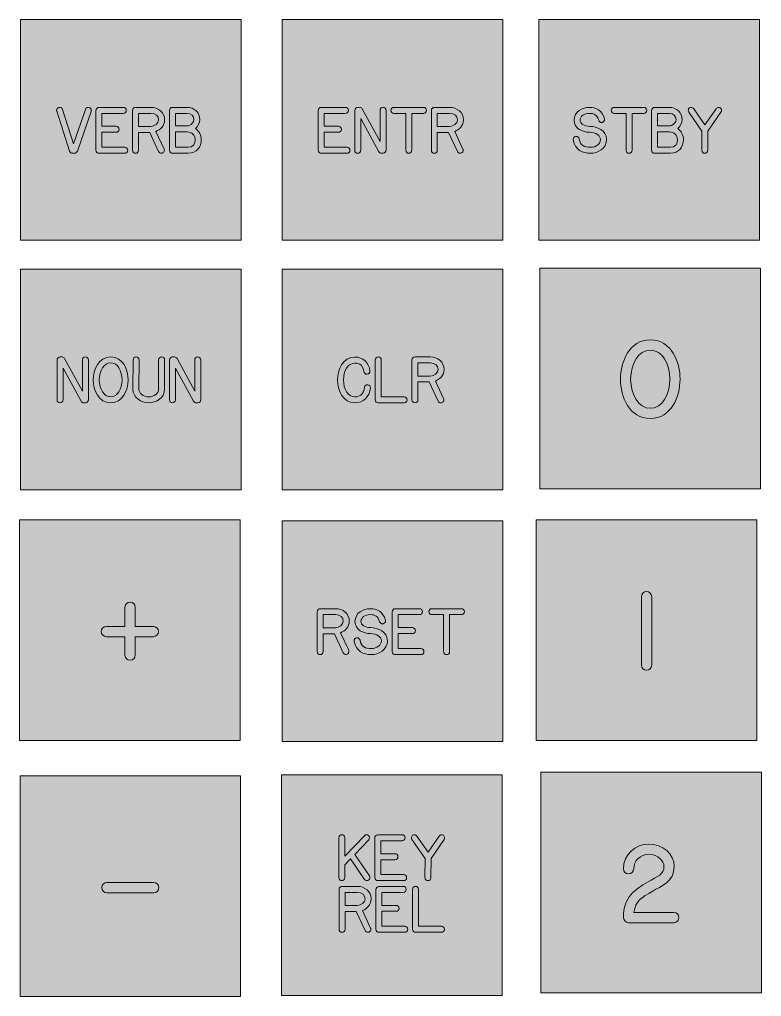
# Model space of a CAD drawing. Header units: inches. Extents: x 0.14 to 5.07, y -3.92 to -0.1.
# Drawn here: x 0.145 to 3.038, y -3.917 to -0.107 of the extents above; entities that cross this region are included whole.
import ezdxf

# ---------------------------------------------------------------- set-up
doc = ezdxf.new("R2010")
doc.units = ezdxf.units.IN
doc.header["$MEASUREMENT"] = 0
doc.layers.add('Layer 1', color=7, linetype='Continuous', lineweight=0)

# ---------------------------------------------------------------- blocks, each defined once
blk = doc.blocks.new('Block_1')
at = {"layer": 'Layer 1'}
for points, knots in [([(0.3011, -0.4499), (0.3061, -0.4499), (0.3108, -0.4531), (0.3123, -0.458), (0.3123, -0.458), (0.3556, -0.5925), (0.3556, -0.5925), (0.3556, -0.5925), (0.4016, -0.4578), (0.4016, -0.4578), (0.4032, -0.453), (0.4078, -0.4499), (0.4127, -0.4499), (0.4139, -0.4499), (0.4152, -0.4501), (0.4164, -0.4505), (0.4212, -0.4522), (0.4243, -0.4568), (0.4243, -0.4617), (0.4243, -0.4629), (0.4241, -0.4641), (0.4237, -0.4654), (0.4237, -0.4654), (0.3706, -0.621), (0.3706, -0.621), (0.3692, -0.6251), (0.3647, -0.6289), (0.3595, -0.6289), (0.3595, -0.6289), (0.3554, -0.6289), (0.3554, -0.6289), (0.3554, -0.6289), (0.3513, -0.6289), (0.3513, -0.6289), (0.3468, -0.6289), (0.3418, -0.6257), (0.3402, -0.6208), (0.3402, -0.6208), (0.2901, -0.4652), (0.2901, -0.4652), (0.2898, -0.464), (0.2896, -0.4628), (0.2896, -0.4617), (0.2896, -0.4567), (0.2928, -0.4521), (0.2977, -0.4505), (0.2988, -0.4501), (0.3, -0.4499), (0.3011, -0.4499)], [0, 0, 0, 0, 1, 1, 1, 2, 2, 2, 3, 3, 3, 4, 4, 4, 5, 5, 5, 6, 6, 6, 7, 7, 7, 8, 8, 8, 9, 9, 9, 10, 10, 10, 11, 11, 11, 12, 12, 12, 13, 13, 13, 14, 14, 14, 15, 15, 15, 16, 16, 16, 16]), ([(0.5495, -0.4733), (0.5495, -0.4733), (0.4663, -0.4733), (0.4663, -0.4733), (0.4663, -0.4733), (0.4663, -0.5238), (0.4663, -0.5238), (0.4663, -0.5238), (0.5219, -0.5238), (0.5219, -0.5238), (0.5282, -0.5238), (0.5335, -0.5292), (0.5335, -0.5355), (0.5335, -0.5419), (0.5282, -0.5472), (0.5219, -0.5472), (0.5219, -0.5472), (0.4663, -0.5472), (0.4663, -0.5472), (0.4663, -0.5472), (0.4663, -0.6056), (0.4663, -0.6056), (0.4663, -0.6056), (0.5553, -0.6056), (0.5553, -0.6056), (0.5617, -0.6056), (0.567, -0.6109), (0.567, -0.6172), (0.567, -0.6236), (0.5617, -0.6289), (0.5553, -0.6289), (0.5553, -0.6289), (0.4547, -0.6289), (0.4547, -0.6289), (0.4496, -0.6289), (0.443, -0.6243), (0.443, -0.6172), (0.443, -0.6172), (0.443, -0.4616), (0.443, -0.4616), (0.443, -0.4566), (0.4476, -0.4499), (0.4547, -0.4499), (0.4547, -0.4499), (0.5495, -0.4499), (0.5495, -0.4499), (0.5559, -0.4499), (0.5612, -0.4552), (0.5612, -0.4616), (0.5612, -0.4679), (0.5559, -0.4733), (0.5495, -0.4733)], [0, 0, 0, 0, 1, 1, 1, 2, 2, 2, 3, 3, 3, 4, 4, 4, 5, 5, 5, 6, 6, 6, 7, 7, 7, 8, 8, 8, 9, 9, 9, 10, 10, 10, 11, 11, 11, 12, 12, 12, 13, 13, 13, 14, 14, 14, 15, 15, 15, 16, 16, 16, 17, 17, 17, 17]), ([(0.609, -0.6172), (0.609, -0.6236), (0.6037, -0.6289), (0.5974, -0.6289), (0.591, -0.6289), (0.5857, -0.6236), (0.5857, -0.6172), (0.5857, -0.6172), (0.5857, -0.5359), (0.5857, -0.5359), (0.5857, -0.5359), (0.5857, -0.4616), (0.5857, -0.4616), (0.5857, -0.4545), (0.5924, -0.4499), (0.5974, -0.4499), (0.5974, -0.4499), (0.6568, -0.4499), (0.6568, -0.4499), (0.6866, -0.4499), (0.7109, -0.4696), (0.7109, -0.4989), (0.7109, -0.5214), (0.6947, -0.5369), (0.6769, -0.5437), (0.6769, -0.5437), (0.7086, -0.6123), (0.7086, -0.6123), (0.7094, -0.6139), (0.7097, -0.6155), (0.7097, -0.6171), (0.7097, -0.6216), (0.7072, -0.6259), (0.703, -0.6278), (0.7014, -0.6285), (0.6998, -0.6289), (0.6981, -0.6289), (0.6937, -0.6289), (0.6894, -0.6264), (0.6875, -0.6221), (0.6875, -0.6221), (0.6529, -0.5476), (0.6529, -0.5476), (0.6529, -0.5476), (0.609, -0.5476), (0.609, -0.5476), (0.609, -0.5476), (0.609, -0.6172), (0.609, -0.6172)], [0, 0, 0, 0, 1, 1, 1, 2, 2, 2, 3, 3, 3, 4, 4, 4, 5, 5, 5, 6, 6, 6, 7, 7, 7, 8, 8, 8, 9, 9, 9, 10, 10, 10, 11, 11, 11, 12, 12, 12, 13, 13, 13, 14, 14, 14, 15, 15, 15, 16, 16, 16, 16]), ([(0.8535, -0.576), (0.8535, -0.6028), (0.836, -0.6289), (0.8029, -0.6289), (0.8029, -0.6289), (0.7413, -0.6289), (0.7413, -0.6289), (0.7362, -0.6289), (0.7296, -0.6243), (0.7296, -0.6172), (0.7296, -0.6172), (0.7296, -0.534), (0.7296, -0.534), (0.7296, -0.534), (0.7296, -0.4616), (0.7296, -0.4616), (0.7296, -0.4566), (0.7342, -0.4499), (0.7413, -0.4499), (0.7413, -0.4499), (0.7977, -0.4499), (0.7977, -0.4499), (0.8268, -0.4499), (0.8481, -0.4701), (0.8481, -0.4974), (0.8481, -0.5119), (0.8408, -0.5242), (0.8312, -0.5325), (0.8449, -0.5423), (0.8535, -0.5582), (0.8535, -0.576)], [0, 0, 0, 0, 1, 1, 1, 2, 2, 2, 3, 3, 3, 4, 4, 4, 5, 5, 5, 6, 6, 6, 7, 7, 7, 8, 8, 8, 9, 9, 9, 10, 10, 10, 10]), ([(0.6568, -0.5242), (0.6715, -0.5242), (0.6875, -0.512), (0.6875, -0.4989), (0.6875, -0.4843), (0.6768, -0.4733), (0.6568, -0.4733), (0.6568, -0.4733), (0.609, -0.4733), (0.609, -0.4733), (0.609, -0.4733), (0.609, -0.5242), (0.609, -0.5242), (0.609, -0.5242), (0.6568, -0.5242), (0.6568, -0.5242)], [0, 0, 0, 0, 1, 1, 1, 2, 2, 2, 3, 3, 3, 4, 4, 4, 5, 5, 5, 5]), ([(0.7975, -0.5223), (0.8005, -0.5222), (0.8038, -0.5215), (0.807, -0.5203), (0.8173, -0.5161), (0.8247, -0.507), (0.8247, -0.4974), (0.8247, -0.4834), (0.8157, -0.4733), (0.7977, -0.4733), (0.7977, -0.4733), (0.7529, -0.4733), (0.7529, -0.4733), (0.7529, -0.4733), (0.7529, -0.5223), (0.7529, -0.5223), (0.7529, -0.5223), (0.7975, -0.5223), (0.7975, -0.5223)], [0, 0, 0, 0, 1, 1, 1, 2, 2, 2, 3, 3, 3, 4, 4, 4, 5, 5, 5, 6, 6, 6, 6]), ([(0.7529, -0.6056), (0.7529, -0.6056), (0.8029, -0.6056), (0.8029, -0.6056), (0.8212, -0.6056), (0.8302, -0.5935), (0.8302, -0.576), (0.8302, -0.5591), (0.817, -0.5456), (0.7984, -0.5456), (0.7982, -0.5456), (0.798, -0.5456), (0.7978, -0.5456), (0.7978, -0.5456), (0.7529, -0.5456), (0.7529, -0.5456), (0.7529, -0.5456), (0.7529, -0.6056), (0.7529, -0.6056)], [0, 0, 0, 0, 1, 1, 1, 2, 2, 2, 3, 3, 3, 4, 4, 4, 5, 5, 5, 6, 6, 6, 6])]:
    blk.add_open_spline(points, degree=3, knots=knots, dxfattribs=at)
blk = doc.blocks.new('Block_0')
at = {"layer": 'Layer 1'}
blk.add_blockref('Block_1', (0, 0), dxfattribs=at)
blk = doc.blocks.new('Block_3')
at = {"layer": 'Layer 1'}
for points, knots in [([(0.2912, -1.5905), (0.2912, -1.5905), (0.2912, -1.4348), (0.2912, -1.4348), (0.2912, -1.4278), (0.2979, -1.4232), (0.3029, -1.4232), (0.3029, -1.4232), (0.306, -1.4232), (0.306, -1.4232), (0.306, -1.4232), (0.3106, -1.4232), (0.3106, -1.4232), (0.3149, -1.4232), (0.319, -1.4259), (0.3208, -1.4293), (0.3208, -1.4293), (0.3903, -1.5567), (0.3903, -1.5567), (0.3903, -1.5567), (0.3899, -1.4345), (0.3899, -1.4345), (0.3899, -1.4281), (0.3952, -1.4228), (0.4016, -1.4228), (0.408, -1.4228), (0.4133, -1.4281), (0.4133, -1.4344), (0.4133, -1.4344), (0.4137, -1.5905), (0.4137, -1.5905), (0.4137, -1.5955), (0.4091, -1.6022), (0.402, -1.6022), (0.402, -1.6022), (0.3991, -1.6022), (0.3991, -1.6022), (0.3991, -1.6022), (0.3954, -1.6022), (0.3954, -1.6022), (0.3916, -1.6022), (0.3872, -1.5999), (0.3851, -1.5961), (0.3851, -1.5961), (0.3146, -1.4665), (0.3146, -1.4665), (0.3146, -1.4665), (0.3146, -1.5905), (0.3146, -1.5905), (0.3146, -1.5969), (0.3092, -1.6022), (0.3029, -1.6022), (0.2965, -1.6022), (0.2912, -1.5969), (0.2912, -1.5905)], [0, 0, 0, 0, 1, 1, 1, 2, 2, 2, 3, 3, 3, 4, 4, 4, 5, 5, 5, 6, 6, 6, 7, 7, 7, 8, 8, 8, 9, 9, 9, 10, 10, 10, 11, 11, 11, 12, 12, 12, 13, 13, 13, 14, 14, 14, 15, 15, 15, 16, 16, 16, 17, 17, 17, 18, 18, 18, 18]), ([(0.5682, -1.5127), (0.5682, -1.5519), (0.5483, -1.6022), (0.5005, -1.6022), (0.4525, -1.6022), (0.4324, -1.5522), (0.4324, -1.5127), (0.4324, -1.4731), (0.4527, -1.423), (0.5007, -1.423), (0.5485, -1.423), (0.5682, -1.4735), (0.5682, -1.5127)], [0, 0, 0, 0, 1, 1, 1, 2, 2, 2, 3, 3, 3, 4, 4, 4, 4]), ([(0.4557, -1.5127), (0.4557, -1.5483), (0.4733, -1.5788), (0.5005, -1.5788), (0.5274, -1.5788), (0.5448, -1.5482), (0.5448, -1.5127), (0.5448, -1.4771), (0.5275, -1.4463), (0.5007, -1.4463), (0.4735, -1.4463), (0.4557, -1.4771), (0.4557, -1.5127)], [0, 0, 0, 0, 1, 1, 1, 2, 2, 2, 3, 3, 3, 4, 4, 4, 4]), ([(0.6103, -1.5491), (0.611, -1.5649), (0.6277, -1.5788), (0.6484, -1.5788), (0.6702, -1.5788), (0.6876, -1.5647), (0.6873, -1.5493), (0.6873, -1.5493), (0.6873, -1.4348), (0.6873, -1.4348), (0.6873, -1.4285), (0.6926, -1.4232), (0.699, -1.4232), (0.7054, -1.4232), (0.7107, -1.4285), (0.7107, -1.4348), (0.7107, -1.4348), (0.7107, -1.5491), (0.7107, -1.5491), (0.7111, -1.5828), (0.6777, -1.6022), (0.6484, -1.6022), (0.6187, -1.6022), (0.5881, -1.5822), (0.5869, -1.5494), (0.5869, -1.5494), (0.5878, -1.4348), (0.5878, -1.4348), (0.5879, -1.4284), (0.5932, -1.4232), (0.5995, -1.4232), (0.6059, -1.4232), (0.6112, -1.4286), (0.6112, -1.4349), (0.6112, -1.4349), (0.6103, -1.5491), (0.6103, -1.5491)], [0, 0, 0, 0, 1, 1, 1, 2, 2, 2, 3, 3, 3, 4, 4, 4, 5, 5, 5, 6, 6, 6, 7, 7, 7, 8, 8, 8, 9, 9, 9, 10, 10, 10, 11, 11, 11, 12, 12, 12, 12]), ([(0.7295, -1.5905), (0.7295, -1.5905), (0.7295, -1.4348), (0.7295, -1.4348), (0.7295, -1.4278), (0.7361, -1.4232), (0.7412, -1.4232), (0.7412, -1.4232), (0.7443, -1.4232), (0.7443, -1.4232), (0.7443, -1.4232), (0.7488, -1.4232), (0.7488, -1.4232), (0.7532, -1.4232), (0.7573, -1.4259), (0.7591, -1.4293), (0.7591, -1.4293), (0.8285, -1.5567), (0.8285, -1.5567), (0.8285, -1.5567), (0.8282, -1.4345), (0.8282, -1.4345), (0.8282, -1.4281), (0.8335, -1.4228), (0.8399, -1.4228), (0.8462, -1.4228), (0.8516, -1.4281), (0.8516, -1.4344), (0.8516, -1.4344), (0.852, -1.5905), (0.852, -1.5905), (0.852, -1.5955), (0.8473, -1.6022), (0.8403, -1.6022), (0.8403, -1.6022), (0.8374, -1.6022), (0.8374, -1.6022), (0.8374, -1.6022), (0.8337, -1.6022), (0.8337, -1.6022), (0.8299, -1.6022), (0.8255, -1.5999), (0.8234, -1.5961), (0.8234, -1.5961), (0.7528, -1.4665), (0.7528, -1.4665), (0.7528, -1.4665), (0.7528, -1.5905), (0.7528, -1.5905), (0.7528, -1.5969), (0.7475, -1.6022), (0.7412, -1.6022), (0.7348, -1.6022), (0.7295, -1.5969), (0.7295, -1.5905)], [0, 0, 0, 0, 1, 1, 1, 2, 2, 2, 3, 3, 3, 4, 4, 4, 5, 5, 5, 6, 6, 6, 7, 7, 7, 8, 8, 8, 9, 9, 9, 10, 10, 10, 11, 11, 11, 12, 12, 12, 13, 13, 13, 14, 14, 14, 15, 15, 15, 16, 16, 16, 17, 17, 17, 18, 18, 18, 18])]:
    blk.add_open_spline(points, degree=3, knots=knots, dxfattribs=at)
blk = doc.blocks.new('Block_2')
at = {"layer": 'Layer 1'}
blk.add_blockref('Block_3', (0, 0), dxfattribs=at)
blk = doc.blocks.new('Block_4')
at = {"layer": 'Layer 1'}
blk.add_open_spline([(0.5962, -2.3988), (0.5962, -2.3988), (0.5962, -2.4741), (0.5962, -2.4741), (0.5962, -2.4741), (0.6668, -2.4741), (0.6668, -2.4741), (0.6777, -2.4741), (0.6868, -2.4832), (0.6868, -2.4941), (0.6868, -2.505), (0.6777, -2.5141), (0.6668, -2.5141), (0.6668, -2.5141), (0.5962, -2.5141), (0.5962, -2.5141), (0.5962, -2.5141), (0.5962, -2.5861), (0.5962, -2.5861), (0.5962, -2.597), (0.5871, -2.6061), (0.5762, -2.6061), (0.5652, -2.6061), (0.5562, -2.597), (0.5562, -2.5861), (0.5562, -2.5861), (0.5562, -2.5141), (0.5562, -2.5141), (0.5562, -2.5141), (0.4835, -2.5141), (0.4835, -2.5141), (0.4726, -2.5141), (0.4635, -2.505), (0.4635, -2.4941), (0.4635, -2.4832), (0.4726, -2.4741), (0.4835, -2.4741), (0.4835, -2.4741), (0.5562, -2.4741), (0.5562, -2.4741), (0.5562, -2.4741), (0.5562, -2.3988), (0.5562, -2.3988), (0.5562, -2.3879), (0.5653, -2.3788), (0.5762, -2.3788), (0.587, -2.3788), (0.5962, -2.3879), (0.5962, -2.3988)], degree=3, knots=[0, 0, 0, 0, 1, 1, 1, 2, 2, 2, 3, 3, 3, 4, 4, 4, 5, 5, 5, 6, 6, 6, 7, 7, 7, 8, 8, 8, 9, 9, 9, 10, 10, 10, 11, 11, 11, 12, 12, 12, 13, 13, 13, 14, 14, 14, 15, 15, 15, 16, 16, 16, 16], dxfattribs=at)
blk = doc.blocks.new('Block_5')
at = {"layer": 'Layer 1'}
blk.add_open_spline([(0.4853, -3.4725), (0.4853, -3.4725), (0.6687, -3.4725), (0.6687, -3.4725), (0.6796, -3.4725), (0.6887, -3.4816), (0.6887, -3.4925), (0.6887, -3.5034), (0.6796, -3.5125), (0.6687, -3.5125), (0.6687, -3.5125), (0.4853, -3.5125), (0.4853, -3.5125), (0.4744, -3.5125), (0.4653, -3.5034), (0.4653, -3.4925), (0.4653, -3.4816), (0.4744, -3.4725), (0.4853, -3.4725)], degree=3, knots=[0, 0, 0, 0, 1, 1, 1, 2, 2, 2, 3, 3, 3, 4, 4, 4, 5, 5, 5, 6, 6, 6, 6], dxfattribs=at)
blk = doc.blocks.new('Block_7')
at = {"layer": 'Layer 1'}
for points, knots in [([(1.4159, -0.4733), (1.4159, -0.4733), (1.3328, -0.4733), (1.3328, -0.4733), (1.3328, -0.4733), (1.3328, -0.5238), (1.3328, -0.5238), (1.3328, -0.5238), (1.3883, -0.5238), (1.3883, -0.5238), (1.3947, -0.5238), (1.4, -0.5292), (1.4, -0.5355), (1.4, -0.5419), (1.3947, -0.5472), (1.3883, -0.5472), (1.3883, -0.5472), (1.3328, -0.5472), (1.3328, -0.5472), (1.3328, -0.5472), (1.3328, -0.6056), (1.3328, -0.6056), (1.3328, -0.6056), (1.4218, -0.6056), (1.4218, -0.6056), (1.4281, -0.6056), (1.4334, -0.6109), (1.4334, -0.6172), (1.4334, -0.6236), (1.4281, -0.6289), (1.4218, -0.6289), (1.4218, -0.6289), (1.3211, -0.6289), (1.3211, -0.6289), (1.3161, -0.6289), (1.3094, -0.6243), (1.3094, -0.6172), (1.3094, -0.6172), (1.3094, -0.4616), (1.3094, -0.4616), (1.3094, -0.4566), (1.314, -0.4499), (1.3211, -0.4499), (1.3211, -0.4499), (1.4159, -0.4499), (1.4159, -0.4499), (1.4223, -0.4499), (1.4276, -0.4552), (1.4276, -0.4616), (1.4276, -0.4679), (1.4223, -0.4733), (1.4159, -0.4733)], [0, 0, 0, 0, 1, 1, 1, 2, 2, 2, 3, 3, 3, 4, 4, 4, 5, 5, 5, 6, 6, 6, 7, 7, 7, 8, 8, 8, 9, 9, 9, 10, 10, 10, 11, 11, 11, 12, 12, 12, 13, 13, 13, 14, 14, 14, 15, 15, 15, 16, 16, 16, 17, 17, 17, 17]), ([(1.4521, -0.6172), (1.4521, -0.6172), (1.4521, -0.4616), (1.4521, -0.4616), (1.4521, -0.4545), (1.4588, -0.4499), (1.4638, -0.4499), (1.4638, -0.4499), (1.467, -0.4499), (1.467, -0.4499), (1.467, -0.4499), (1.4715, -0.4499), (1.4715, -0.4499), (1.4759, -0.4499), (1.4799, -0.4527), (1.4817, -0.456), (1.4817, -0.456), (1.5512, -0.5834), (1.5512, -0.5834), (1.5512, -0.5834), (1.5509, -0.4612), (1.5509, -0.4612), (1.5508, -0.4549), (1.5562, -0.4495), (1.5625, -0.4495), (1.5689, -0.4495), (1.5742, -0.4548), (1.5742, -0.4612), (1.5742, -0.4612), (1.5746, -0.6172), (1.5746, -0.6172), (1.5746, -0.6223), (1.57, -0.6289), (1.5629, -0.6289), (1.5629, -0.6289), (1.56, -0.6289), (1.56, -0.6289), (1.56, -0.6289), (1.5563, -0.6289), (1.5563, -0.6289), (1.5525, -0.6289), (1.5482, -0.6267), (1.5461, -0.6228), (1.5461, -0.6228), (1.4755, -0.4933), (1.4755, -0.4933), (1.4755, -0.4933), (1.4755, -0.6172), (1.4755, -0.6172), (1.4755, -0.6236), (1.4702, -0.6289), (1.4638, -0.6289), (1.4574, -0.6289), (1.4521, -0.6236), (1.4521, -0.6172)], [0, 0, 0, 0, 1, 1, 1, 2, 2, 2, 3, 3, 3, 4, 4, 4, 5, 5, 5, 6, 6, 6, 7, 7, 7, 8, 8, 8, 9, 9, 9, 10, 10, 10, 11, 11, 11, 12, 12, 12, 13, 13, 13, 14, 14, 14, 15, 15, 15, 16, 16, 16, 17, 17, 17, 18, 18, 18, 18]), ([(1.605, -0.4499), (1.605, -0.4499), (1.7204, -0.4499), (1.7204, -0.4499), (1.7268, -0.4499), (1.7321, -0.4552), (1.7321, -0.4616), (1.7321, -0.468), (1.7268, -0.4733), (1.7204, -0.4733), (1.7204, -0.4733), (1.6745, -0.4733), (1.6745, -0.4733), (1.6745, -0.4733), (1.6745, -0.6172), (1.6745, -0.6172), (1.6745, -0.6236), (1.6692, -0.6289), (1.6628, -0.6289), (1.6565, -0.6289), (1.6512, -0.6236), (1.6512, -0.6172), (1.6512, -0.6172), (1.6512, -0.4733), (1.6512, -0.4733), (1.6512, -0.4733), (1.605, -0.4733), (1.605, -0.4733), (1.5986, -0.4733), (1.5933, -0.4679), (1.5933, -0.4616), (1.5933, -0.4552), (1.5986, -0.4499), (1.605, -0.4499)], [0, 0, 0, 0, 1, 1, 1, 2, 2, 2, 3, 3, 3, 4, 4, 4, 5, 5, 5, 6, 6, 6, 7, 7, 7, 8, 8, 8, 9, 9, 9, 10, 10, 10, 11, 11, 11, 11]), ([(1.7741, -0.6172), (1.7741, -0.6236), (1.7688, -0.6289), (1.7625, -0.6289), (1.7561, -0.6289), (1.7508, -0.6236), (1.7508, -0.6172), (1.7508, -0.6172), (1.7508, -0.5359), (1.7508, -0.5359), (1.7508, -0.5359), (1.7508, -0.4616), (1.7508, -0.4616), (1.7508, -0.4545), (1.7575, -0.4499), (1.7625, -0.4499), (1.7625, -0.4499), (1.8219, -0.4499), (1.8219, -0.4499), (1.8517, -0.4499), (1.876, -0.4696), (1.876, -0.4989), (1.876, -0.5214), (1.8598, -0.5369), (1.8419, -0.5437), (1.8419, -0.5437), (1.8737, -0.6123), (1.8737, -0.6123), (1.8745, -0.6139), (1.8748, -0.6155), (1.8748, -0.6171), (1.8748, -0.6216), (1.8723, -0.6259), (1.8681, -0.6278), (1.8665, -0.6285), (1.8649, -0.6289), (1.8632, -0.6289), (1.8588, -0.6289), (1.8545, -0.6264), (1.8526, -0.6221), (1.8526, -0.6221), (1.818, -0.5476), (1.818, -0.5476), (1.818, -0.5476), (1.7741, -0.5476), (1.7741, -0.5476), (1.7741, -0.5476), (1.7741, -0.6172), (1.7741, -0.6172)], [0, 0, 0, 0, 1, 1, 1, 2, 2, 2, 3, 3, 3, 4, 4, 4, 5, 5, 5, 6, 6, 6, 7, 7, 7, 8, 8, 8, 9, 9, 9, 10, 10, 10, 11, 11, 11, 12, 12, 12, 13, 13, 13, 14, 14, 14, 15, 15, 15, 16, 16, 16, 16]), ([(1.8219, -0.5242), (1.8366, -0.5242), (1.8526, -0.512), (1.8526, -0.4989), (1.8526, -0.4843), (1.8419, -0.4733), (1.8219, -0.4733), (1.8219, -0.4733), (1.7741, -0.4733), (1.7741, -0.4733), (1.7741, -0.4733), (1.7741, -0.5242), (1.7741, -0.5242), (1.7741, -0.5242), (1.8219, -0.5242), (1.8219, -0.5242)], [0, 0, 0, 0, 1, 1, 1, 2, 2, 2, 3, 3, 3, 4, 4, 4, 5, 5, 5, 5])]:
    blk.add_open_spline(points, degree=3, knots=knots, dxfattribs=at)
blk = doc.blocks.new('Block_6')
at = {"layer": 'Layer 1'}
blk.add_blockref('Block_7', (0, 0), dxfattribs=at)
blk = doc.blocks.new('Block_9')
at = {"layer": 'Layer 1'}
for points, knots in [([(1.4999, -1.4905), (1.4941, -1.4905), (1.4889, -1.4861), (1.4882, -1.4802), (1.4857, -1.459), (1.4718, -1.4469), (1.4529, -1.4469), (1.4259, -1.4469), (1.4082, -1.4773), (1.4082, -1.5127), (1.4082, -1.5483), (1.4258, -1.5788), (1.4529, -1.5788), (1.4733, -1.5788), (1.4872, -1.5665), (1.4902, -1.5416), (1.4909, -1.5358), (1.496, -1.5313), (1.5018, -1.5313), (1.5023, -1.5313), (1.5027, -1.5314), (1.5032, -1.5314), (1.509, -1.5321), (1.5135, -1.5373), (1.5135, -1.5431), (1.5135, -1.5435), (1.5134, -1.5439), (1.5134, -1.5444), (1.5093, -1.5786), (1.4859, -1.6022), (1.4529, -1.6022), (1.405, -1.6022), (1.3848, -1.5522), (1.3848, -1.5127), (1.3848, -1.4733), (1.4053, -1.4236), (1.4529, -1.4236), (1.4839, -1.4236), (1.5077, -1.4457), (1.5114, -1.4775), (1.5115, -1.4779), (1.5115, -1.4783), (1.5115, -1.4788), (1.5115, -1.4846), (1.5071, -1.4897), (1.5012, -1.4904), (1.5007, -1.4905), (1.5003, -1.4905), (1.4999, -1.4905)], [0, 0, 0, 0, 1, 1, 1, 2, 2, 2, 3, 3, 3, 4, 4, 4, 5, 5, 5, 6, 6, 6, 7, 7, 7, 8, 8, 8, 9, 9, 9, 10, 10, 10, 11, 11, 11, 12, 12, 12, 13, 13, 13, 14, 14, 14, 15, 15, 15, 16, 16, 16, 16]), ([(1.5556, -1.4348), (1.5556, -1.4348), (1.5556, -1.5788), (1.5556, -1.5788), (1.5556, -1.5788), (1.645, -1.5788), (1.645, -1.5788), (1.6513, -1.5788), (1.6567, -1.5841), (1.6567, -1.5905), (1.6567, -1.5969), (1.6513, -1.6022), (1.645, -1.6022), (1.645, -1.6022), (1.5439, -1.6022), (1.5439, -1.6022), (1.5389, -1.6022), (1.5322, -1.5976), (1.5322, -1.5905), (1.5322, -1.5905), (1.5322, -1.4348), (1.5322, -1.4348), (1.5322, -1.4285), (1.5375, -1.4232), (1.5439, -1.4232), (1.5503, -1.4232), (1.5556, -1.4285), (1.5556, -1.4348)], [0, 0, 0, 0, 1, 1, 1, 2, 2, 2, 3, 3, 3, 4, 4, 4, 5, 5, 5, 6, 6, 6, 7, 7, 7, 8, 8, 8, 9, 9, 9, 9]), ([(1.6987, -1.5905), (1.6987, -1.5969), (1.6934, -1.6022), (1.687, -1.6022), (1.6807, -1.6022), (1.6753, -1.5969), (1.6753, -1.5905), (1.6753, -1.5905), (1.6753, -1.5092), (1.6753, -1.5092), (1.6753, -1.5092), (1.6753, -1.4348), (1.6753, -1.4348), (1.6753, -1.4278), (1.682, -1.4232), (1.687, -1.4232), (1.687, -1.4232), (1.7465, -1.4232), (1.7465, -1.4232), (1.7763, -1.4232), (1.8005, -1.4428), (1.8005, -1.4722), (1.8005, -1.4947), (1.7843, -1.5102), (1.7665, -1.517), (1.7665, -1.517), (1.7983, -1.5856), (1.7983, -1.5856), (1.799, -1.5871), (1.7994, -1.5888), (1.7994, -1.5904), (1.7994, -1.5948), (1.7968, -1.5991), (1.7926, -1.6011), (1.7911, -1.6018), (1.7894, -1.6021), (1.7878, -1.6021), (1.7834, -1.6021), (1.7791, -1.5996), (1.7771, -1.5954), (1.7771, -1.5954), (1.7426, -1.5208), (1.7426, -1.5208), (1.7426, -1.5208), (1.6987, -1.5208), (1.6987, -1.5208), (1.6987, -1.5208), (1.6987, -1.5905), (1.6987, -1.5905)], [0, 0, 0, 0, 1, 1, 1, 2, 2, 2, 3, 3, 3, 4, 4, 4, 5, 5, 5, 6, 6, 6, 7, 7, 7, 8, 8, 8, 9, 9, 9, 10, 10, 10, 11, 11, 11, 12, 12, 12, 13, 13, 13, 14, 14, 14, 15, 15, 15, 16, 16, 16, 16]), ([(1.7465, -1.4975), (1.7611, -1.4975), (1.7772, -1.4853), (1.7772, -1.4722), (1.7772, -1.4576), (1.7665, -1.4465), (1.7465, -1.4465), (1.7465, -1.4465), (1.6987, -1.4465), (1.6987, -1.4465), (1.6987, -1.4465), (1.6987, -1.4975), (1.6987, -1.4975), (1.6987, -1.4975), (1.7465, -1.4975), (1.7465, -1.4975)], [0, 0, 0, 0, 1, 1, 1, 2, 2, 2, 3, 3, 3, 4, 4, 4, 5, 5, 5, 5])]:
    blk.add_open_spline(points, degree=3, knots=knots, dxfattribs=at)
blk = doc.blocks.new('Block_8')
at = {"layer": 'Layer 1'}
blk.add_blockref('Block_9', (0, 0), dxfattribs=at)
blk = doc.blocks.new('Block_11')
at = {"layer": 'Layer 1'}
for points, knots in [([(1.3291, -2.572), (1.3291, -2.5784), (1.3237, -2.5837), (1.3174, -2.5837), (1.311, -2.5837), (1.3057, -2.5784), (1.3057, -2.572), (1.3057, -2.572), (1.3057, -2.4907), (1.3057, -2.4907), (1.3057, -2.4907), (1.3057, -2.4164), (1.3057, -2.4164), (1.3057, -2.4093), (1.3124, -2.4047), (1.3174, -2.4047), (1.3174, -2.4047), (1.3768, -2.4047), (1.3768, -2.4047), (1.4066, -2.4047), (1.4309, -2.4243), (1.4309, -2.4537), (1.4309, -2.4762), (1.4147, -2.4917), (1.3969, -2.4985), (1.3969, -2.4985), (1.4287, -2.5671), (1.4287, -2.5671), (1.4294, -2.5686), (1.4297, -2.5703), (1.4297, -2.5719), (1.4297, -2.5763), (1.4272, -2.5806), (1.423, -2.5826), (1.4214, -2.5833), (1.4198, -2.5836), (1.4182, -2.5836), (1.4137, -2.5836), (1.4094, -2.5811), (1.4075, -2.5769), (1.4075, -2.5769), (1.3729, -2.5023), (1.3729, -2.5023), (1.3729, -2.5023), (1.3291, -2.5023), (1.3291, -2.5023), (1.3291, -2.5023), (1.3291, -2.572), (1.3291, -2.572)], [0, 0, 0, 0, 1, 1, 1, 2, 2, 2, 3, 3, 3, 4, 4, 4, 5, 5, 5, 6, 6, 6, 7, 7, 7, 8, 8, 8, 9, 9, 9, 10, 10, 10, 11, 11, 11, 12, 12, 12, 13, 13, 13, 14, 14, 14, 15, 15, 15, 16, 16, 16, 16]), ([(1.3768, -2.479), (1.3915, -2.479), (1.4076, -2.4668), (1.4076, -2.4537), (1.4076, -2.4391), (1.3968, -2.428), (1.3768, -2.428), (1.3768, -2.428), (1.3291, -2.428), (1.3291, -2.428), (1.3291, -2.428), (1.3291, -2.479), (1.3291, -2.479), (1.3291, -2.479), (1.3768, -2.479), (1.3768, -2.479)], [0, 0, 0, 0, 1, 1, 1, 2, 2, 2, 3, 3, 3, 4, 4, 4, 5, 5, 5, 5]), ([(1.5605, -2.4638), (1.5554, -2.4638), (1.5507, -2.4605), (1.5492, -2.4554), (1.5428, -2.4334), (1.5321, -2.428), (1.5125, -2.428), (1.492, -2.428), (1.4764, -2.4398), (1.4764, -2.4541), (1.4764, -2.4678), (1.4911, -2.4779), (1.5145, -2.4786), (1.5421, -2.4795), (1.5795, -2.4936), (1.5795, -2.53), (1.5795, -2.5648), (1.5462, -2.5837), (1.5166, -2.5837), (1.4864, -2.5837), (1.4576, -2.5712), (1.4498, -2.5318), (1.4497, -2.5311), (1.4496, -2.5304), (1.4496, -2.5296), (1.4496, -2.5242), (1.4535, -2.5192), (1.459, -2.5181), (1.4598, -2.518), (1.4605, -2.5179), (1.4612, -2.5179), (1.4667, -2.5179), (1.4717, -2.5218), (1.4727, -2.5273), (1.478, -2.5541), (1.4924, -2.5603), (1.5166, -2.5603), (1.5388, -2.5603), (1.5561, -2.5469), (1.5561, -2.53), (1.5561, -2.5142), (1.5382, -2.5027), (1.5137, -2.502), (1.4873, -2.5011), (1.453, -2.4882), (1.453, -2.4541), (1.453, -2.4209), (1.4856, -2.4047), (1.5125, -2.4047), (1.5396, -2.4047), (1.5624, -2.4172), (1.5716, -2.4489), (1.5719, -2.45), (1.5721, -2.451), (1.5721, -2.4521), (1.5721, -2.4571), (1.5687, -2.4619), (1.5636, -2.4634), (1.5626, -2.4637), (1.5615, -2.4638), (1.5605, -2.4638)], [0, 0, 0, 0, 1, 1, 1, 2, 2, 2, 3, 3, 3, 4, 4, 4, 5, 5, 5, 6, 6, 6, 7, 7, 7, 8, 8, 8, 9, 9, 9, 10, 10, 10, 11, 11, 11, 12, 12, 12, 13, 13, 13, 14, 14, 14, 15, 15, 15, 16, 16, 16, 17, 17, 17, 18, 18, 18, 19, 19, 19, 20, 20, 20, 20]), ([(1.7047, -2.428), (1.7047, -2.428), (1.6215, -2.428), (1.6215, -2.428), (1.6215, -2.428), (1.6215, -2.4786), (1.6215, -2.4786), (1.6215, -2.4786), (1.677, -2.4786), (1.677, -2.4786), (1.6834, -2.4786), (1.6887, -2.4839), (1.6887, -2.4903), (1.6887, -2.4966), (1.6834, -2.502), (1.677, -2.502), (1.677, -2.502), (1.6215, -2.502), (1.6215, -2.502), (1.6215, -2.502), (1.6215, -2.5603), (1.6215, -2.5603), (1.6215, -2.5603), (1.7105, -2.5603), (1.7105, -2.5603), (1.7169, -2.5603), (1.7222, -2.5656), (1.7222, -2.572), (1.7222, -2.5784), (1.7169, -2.5837), (1.7105, -2.5837), (1.7105, -2.5837), (1.6098, -2.5837), (1.6098, -2.5837), (1.6048, -2.5837), (1.5982, -2.5791), (1.5982, -2.572), (1.5982, -2.572), (1.5982, -2.4164), (1.5982, -2.4164), (1.5982, -2.4113), (1.6028, -2.4047), (1.6098, -2.4047), (1.6098, -2.4047), (1.7047, -2.4047), (1.7047, -2.4047), (1.711, -2.4047), (1.7163, -2.41), (1.7163, -2.4164), (1.7163, -2.4227), (1.711, -2.428), (1.7047, -2.428)], [0, 0, 0, 0, 1, 1, 1, 2, 2, 2, 3, 3, 3, 4, 4, 4, 5, 5, 5, 6, 6, 6, 7, 7, 7, 8, 8, 8, 9, 9, 9, 10, 10, 10, 11, 11, 11, 12, 12, 12, 13, 13, 13, 14, 14, 14, 15, 15, 15, 16, 16, 16, 17, 17, 17, 17]), ([(1.7525, -2.4047), (1.7525, -2.4047), (1.868, -2.4047), (1.868, -2.4047), (1.8744, -2.4047), (1.8797, -2.41), (1.8797, -2.4164), (1.8797, -2.4227), (1.8744, -2.428), (1.868, -2.428), (1.868, -2.428), (1.8221, -2.428), (1.8221, -2.428), (1.8221, -2.428), (1.8221, -2.572), (1.8221, -2.572), (1.8221, -2.5784), (1.8168, -2.5837), (1.8104, -2.5837), (1.8041, -2.5837), (1.7988, -2.5784), (1.7988, -2.572), (1.7988, -2.572), (1.7988, -2.428), (1.7988, -2.428), (1.7988, -2.428), (1.7525, -2.428), (1.7525, -2.428), (1.7462, -2.428), (1.7409, -2.4227), (1.7409, -2.4164), (1.7409, -2.41), (1.7462, -2.4047), (1.7525, -2.4047)], [0, 0, 0, 0, 1, 1, 1, 2, 2, 2, 3, 3, 3, 4, 4, 4, 5, 5, 5, 6, 6, 6, 7, 7, 7, 8, 8, 8, 9, 9, 9, 10, 10, 10, 11, 11, 11, 11])]:
    blk.add_open_spline(points, degree=3, knots=knots, dxfattribs=at)
blk = doc.blocks.new('Block_10')
at = {"layer": 'Layer 1'}
blk.add_blockref('Block_11', (0, 0), dxfattribs=at)
blk = doc.blocks.new('Block_13')
at = {"layer": 'Layer 1'}
for points, knots in [([(1.4135, -3.298), (1.4135, -3.298), (1.4135, -3.3696), (1.4135, -3.3696), (1.4135, -3.3696), (1.4898, -3.2899), (1.4898, -3.2899), (1.492, -3.2875), (1.4951, -3.2863), (1.4982, -3.2863), (1.5011, -3.2863), (1.5041, -3.2874), (1.5063, -3.2895), (1.5087, -3.2918), (1.5098, -3.2949), (1.5098, -3.298), (1.5098, -3.3009), (1.5088, -3.3038), (1.5066, -3.306), (1.5066, -3.306), (1.4523, -3.3628), (1.4523, -3.3628), (1.4523, -3.3628), (1.5094, -3.447), (1.5094, -3.447), (1.5108, -3.449), (1.5114, -3.4513), (1.5114, -3.4535), (1.5114, -3.4573), (1.5096, -3.461), (1.5063, -3.4633), (1.5044, -3.4646), (1.5021, -3.4652), (1.4998, -3.4652), (1.4961, -3.4652), (1.4923, -3.4634), (1.4901, -3.4602), (1.4901, -3.4602), (1.4358, -3.38), (1.4358, -3.38), (1.4358, -3.38), (1.4135, -3.4033), (1.4135, -3.4033), (1.4135, -3.4033), (1.4135, -3.4536), (1.4135, -3.4536), (1.4135, -3.46), (1.4082, -3.4653), (1.4018, -3.4653), (1.3954, -3.4653), (1.3901, -3.46), (1.3901, -3.4536), (1.3901, -3.4536), (1.3901, -3.3998), (1.3901, -3.3998), (1.3901, -3.3991), (1.3901, -3.3984), (1.3901, -3.3977), (1.3901, -3.3977), (1.3901, -3.298), (1.3901, -3.298), (1.3901, -3.2916), (1.3955, -3.2863), (1.4018, -3.2863), (1.4082, -3.2863), (1.4135, -3.2916), (1.4135, -3.298)], [0, 0, 0, 0, 1, 1, 1, 2, 2, 2, 3, 3, 3, 4, 4, 4, 5, 5, 5, 6, 6, 6, 7, 7, 7, 8, 8, 8, 9, 9, 9, 10, 10, 10, 11, 11, 11, 12, 12, 12, 13, 13, 13, 14, 14, 14, 15, 15, 15, 16, 16, 16, 17, 17, 17, 18, 18, 18, 19, 19, 19, 20, 20, 20, 21, 21, 21, 22, 22, 22, 22]), ([(1.6368, -3.3096), (1.6368, -3.3096), (1.5536, -3.3096), (1.5536, -3.3096), (1.5536, -3.3096), (1.5536, -3.3602), (1.5536, -3.3602), (1.5536, -3.3602), (1.6091, -3.3602), (1.6091, -3.3602), (1.6155, -3.3602), (1.6208, -3.3655), (1.6208, -3.3719), (1.6208, -3.3782), (1.6155, -3.3836), (1.6091, -3.3836), (1.6091, -3.3836), (1.5536, -3.3836), (1.5536, -3.3836), (1.5536, -3.3836), (1.5536, -3.4419), (1.5536, -3.4419), (1.5536, -3.4419), (1.6426, -3.4419), (1.6426, -3.4419), (1.649, -3.4419), (1.6543, -3.4472), (1.6543, -3.4536), (1.6543, -3.46), (1.649, -3.4653), (1.6426, -3.4653), (1.6426, -3.4653), (1.5419, -3.4653), (1.5419, -3.4653), (1.5369, -3.4653), (1.5302, -3.4607), (1.5302, -3.4536), (1.5302, -3.4536), (1.5302, -3.298), (1.5302, -3.298), (1.5302, -3.2929), (1.5348, -3.2863), (1.5419, -3.2863), (1.5419, -3.2863), (1.6368, -3.2863), (1.6368, -3.2863), (1.6431, -3.2863), (1.6484, -3.2916), (1.6484, -3.298), (1.6484, -3.3043), (1.6431, -3.3096), (1.6368, -3.3096)], [0, 0, 0, 0, 1, 1, 1, 2, 2, 2, 3, 3, 3, 4, 4, 4, 5, 5, 5, 6, 6, 6, 7, 7, 7, 8, 8, 8, 9, 9, 9, 10, 10, 10, 11, 11, 11, 12, 12, 12, 13, 13, 13, 14, 14, 14, 15, 15, 15, 16, 16, 16, 17, 17, 17, 17]), ([(1.6846, -3.2863), (1.6883, -3.2863), (1.692, -3.2881), (1.6942, -3.2913), (1.6942, -3.2913), (1.7378, -3.3544), (1.7378, -3.3544), (1.7378, -3.3544), (1.7814, -3.2913), (1.7814, -3.2913), (1.7836, -3.2881), (1.7873, -3.2863), (1.791, -3.2863), (1.7933, -3.2863), (1.7956, -3.287), (1.7976, -3.2883), (1.8008, -3.2906), (1.8026, -3.2943), (1.8026, -3.298), (1.8026, -3.3003), (1.8019, -3.3026), (1.8006, -3.3046), (1.8006, -3.3046), (1.7495, -3.3787), (1.7495, -3.3787), (1.7495, -3.3787), (1.7491, -3.4537), (1.7491, -3.4537), (1.7491, -3.46), (1.7438, -3.4653), (1.7375, -3.4653), (1.7311, -3.4653), (1.7258, -3.4599), (1.7258, -3.4535), (1.7258, -3.4535), (1.7262, -3.3786), (1.7262, -3.3786), (1.7262, -3.3786), (1.675, -3.3046), (1.675, -3.3046), (1.6737, -3.3026), (1.673, -3.3003), (1.673, -3.298), (1.673, -3.2943), (1.6748, -3.2906), (1.678, -3.2884), (1.68, -3.287), (1.6823, -3.2863), (1.6846, -3.2863)], [0, 0, 0, 0, 1, 1, 1, 2, 2, 2, 3, 3, 3, 4, 4, 4, 5, 5, 5, 6, 6, 6, 7, 7, 7, 8, 8, 8, 9, 9, 9, 10, 10, 10, 11, 11, 11, 12, 12, 12, 13, 13, 13, 14, 14, 14, 15, 15, 15, 16, 16, 16, 16]), ([(1.4142, -3.655), (1.4142, -3.6613), (1.4089, -3.6667), (1.4025, -3.6667), (1.3961, -3.6667), (1.3908, -3.6613), (1.3908, -3.655), (1.3908, -3.655), (1.3908, -3.5737), (1.3908, -3.5737), (1.3908, -3.5737), (1.3908, -3.4993), (1.3908, -3.4993), (1.3908, -3.4923), (1.3975, -3.4877), (1.4025, -3.4877), (1.4025, -3.4877), (1.4619, -3.4877), (1.4619, -3.4877), (1.4917, -3.4877), (1.516, -3.5073), (1.516, -3.5367), (1.516, -3.5591), (1.4998, -3.5747), (1.482, -3.5815), (1.482, -3.5815), (1.5138, -3.6501), (1.5138, -3.6501), (1.5145, -3.6516), (1.5148, -3.6533), (1.5148, -3.6549), (1.5148, -3.6593), (1.5123, -3.6636), (1.5081, -3.6656), (1.5065, -3.6663), (1.5049, -3.6666), (1.5033, -3.6666), (1.4988, -3.6666), (1.4945, -3.6641), (1.4926, -3.6599), (1.4926, -3.6599), (1.458, -3.5853), (1.458, -3.5853), (1.458, -3.5853), (1.4142, -3.5853), (1.4142, -3.5853), (1.4142, -3.5853), (1.4142, -3.655), (1.4142, -3.655)], [0, 0, 0, 0, 1, 1, 1, 2, 2, 2, 3, 3, 3, 4, 4, 4, 5, 5, 5, 6, 6, 6, 7, 7, 7, 8, 8, 8, 9, 9, 9, 10, 10, 10, 11, 11, 11, 12, 12, 12, 13, 13, 13, 14, 14, 14, 15, 15, 15, 16, 16, 16, 16]), ([(1.6412, -3.511), (1.6412, -3.511), (1.5581, -3.511), (1.5581, -3.511), (1.5581, -3.511), (1.5581, -3.5616), (1.5581, -3.5616), (1.5581, -3.5616), (1.6136, -3.5616), (1.6136, -3.5616), (1.62, -3.5616), (1.6253, -3.5669), (1.6253, -3.5733), (1.6253, -3.5796), (1.62, -3.5849), (1.6136, -3.5849), (1.6136, -3.5849), (1.5581, -3.5849), (1.5581, -3.5849), (1.5581, -3.5849), (1.5581, -3.6433), (1.5581, -3.6433), (1.5581, -3.6433), (1.6471, -3.6433), (1.6471, -3.6433), (1.6534, -3.6433), (1.6587, -3.6486), (1.6587, -3.655), (1.6587, -3.6613), (1.6534, -3.6667), (1.6471, -3.6667), (1.6471, -3.6667), (1.5464, -3.6667), (1.5464, -3.6667), (1.5414, -3.6667), (1.5347, -3.6621), (1.5347, -3.655), (1.5347, -3.655), (1.5347, -3.4993), (1.5347, -3.4993), (1.5347, -3.4943), (1.5393, -3.4877), (1.5464, -3.4877), (1.5464, -3.4877), (1.6412, -3.4877), (1.6412, -3.4877), (1.6476, -3.4877), (1.6529, -3.493), (1.6529, -3.4993), (1.6529, -3.5057), (1.6476, -3.511), (1.6412, -3.511)], [0, 0, 0, 0, 1, 1, 1, 2, 2, 2, 3, 3, 3, 4, 4, 4, 5, 5, 5, 6, 6, 6, 7, 7, 7, 8, 8, 8, 9, 9, 9, 10, 10, 10, 11, 11, 11, 12, 12, 12, 13, 13, 13, 14, 14, 14, 15, 15, 15, 16, 16, 16, 17, 17, 17, 17]), ([(1.7008, -3.4993), (1.7008, -3.4993), (1.7008, -3.6433), (1.7008, -3.6433), (1.7008, -3.6433), (1.7902, -3.6433), (1.7902, -3.6433), (1.7965, -3.6433), (1.8019, -3.6486), (1.8019, -3.655), (1.8019, -3.6613), (1.7965, -3.6667), (1.7902, -3.6667), (1.7902, -3.6667), (1.6891, -3.6667), (1.6891, -3.6667), (1.6841, -3.6667), (1.6774, -3.6621), (1.6774, -3.655), (1.6774, -3.655), (1.6774, -3.4993), (1.6774, -3.4993), (1.6774, -3.493), (1.6827, -3.4877), (1.6891, -3.4877), (1.6955, -3.4877), (1.7008, -3.493), (1.7008, -3.4993)], [0, 0, 0, 0, 1, 1, 1, 2, 2, 2, 3, 3, 3, 4, 4, 4, 5, 5, 5, 6, 6, 6, 7, 7, 7, 8, 8, 8, 9, 9, 9, 9]), ([(1.4619, -3.562), (1.4766, -3.562), (1.4927, -3.5498), (1.4927, -3.5367), (1.4927, -3.5221), (1.4819, -3.511), (1.4619, -3.511), (1.4619, -3.511), (1.4142, -3.511), (1.4142, -3.511), (1.4142, -3.511), (1.4142, -3.562), (1.4142, -3.562), (1.4142, -3.562), (1.4619, -3.562), (1.4619, -3.562)], [0, 0, 0, 0, 1, 1, 1, 2, 2, 2, 3, 3, 3, 4, 4, 4, 5, 5, 5, 5])]:
    blk.add_open_spline(points, degree=3, knots=knots, dxfattribs=at)
blk = doc.blocks.new('Block_12')
at = {"layer": 'Layer 1'}
blk.add_blockref('Block_13', (0, 0), dxfattribs=at)
blk = doc.blocks.new('Block_15')
at = {"layer": 'Layer 1'}
for points, knots in [([(2.4148, -0.509), (2.4097, -0.509), (2.4049, -0.5057), (2.4035, -0.5006), (2.3971, -0.4787), (2.3864, -0.4733), (2.3668, -0.4733), (2.3462, -0.4733), (2.3306, -0.485), (2.3306, -0.4993), (2.3306, -0.513), (2.3454, -0.5231), (2.3687, -0.5239), (2.3964, -0.5247), (2.4337, -0.5388), (2.4337, -0.5752), (2.4337, -0.61), (2.4005, -0.6289), (2.3709, -0.6289), (2.3406, -0.6289), (2.3119, -0.6164), (2.3041, -0.5771), (2.304, -0.5763), (2.3039, -0.5756), (2.3039, -0.5749), (2.3039, -0.5694), (2.3078, -0.5644), (2.3133, -0.5634), (2.3141, -0.5632), (2.3148, -0.5632), (2.3155, -0.5632), (2.321, -0.5632), (2.3259, -0.5671), (2.327, -0.5726), (2.3323, -0.5994), (2.3467, -0.6056), (2.3709, -0.6056), (2.3931, -0.6056), (2.4104, -0.5921), (2.4104, -0.5752), (2.4104, -0.5595), (2.3924, -0.5479), (2.368, -0.5472), (2.3416, -0.5464), (2.3073, -0.5335), (2.3073, -0.4993), (2.3073, -0.4661), (2.3399, -0.4499), (2.3668, -0.4499), (2.3939, -0.4499), (2.4167, -0.4624), (2.4259, -0.4941), (2.4262, -0.4952), (2.4263, -0.4963), (2.4263, -0.4973), (2.4263, -0.5024), (2.423, -0.5071), (2.4179, -0.5086), (2.4169, -0.5089), (2.4158, -0.509), (2.4148, -0.509)], [0, 0, 0, 0, 1, 1, 1, 2, 2, 2, 3, 3, 3, 4, 4, 4, 5, 5, 5, 6, 6, 6, 7, 7, 7, 8, 8, 8, 9, 9, 9, 10, 10, 10, 11, 11, 11, 12, 12, 12, 13, 13, 13, 14, 14, 14, 15, 15, 15, 16, 16, 16, 17, 17, 17, 18, 18, 18, 19, 19, 19, 20, 20, 20, 20]), ([(2.4641, -0.4499), (2.4641, -0.4499), (2.5796, -0.4499), (2.5796, -0.4499), (2.5859, -0.4499), (2.5912, -0.4552), (2.5912, -0.4616), (2.5912, -0.468), (2.5859, -0.4733), (2.5796, -0.4733), (2.5796, -0.4733), (2.5337, -0.4733), (2.5337, -0.4733), (2.5337, -0.4733), (2.5337, -0.6172), (2.5337, -0.6172), (2.5337, -0.6236), (2.5283, -0.6289), (2.522, -0.6289), (2.5156, -0.6289), (2.5103, -0.6236), (2.5103, -0.6172), (2.5103, -0.6172), (2.5103, -0.4733), (2.5103, -0.4733), (2.5103, -0.4733), (2.4641, -0.4733), (2.4641, -0.4733), (2.4577, -0.4733), (2.4524, -0.4679), (2.4524, -0.4616), (2.4524, -0.4552), (2.4577, -0.4499), (2.4641, -0.4499)], [0, 0, 0, 0, 1, 1, 1, 2, 2, 2, 3, 3, 3, 4, 4, 4, 5, 5, 5, 6, 6, 6, 7, 7, 7, 8, 8, 8, 9, 9, 9, 10, 10, 10, 11, 11, 11, 11]), ([(2.7339, -0.576), (2.7339, -0.6028), (2.7163, -0.6289), (2.6833, -0.6289), (2.6833, -0.6289), (2.6216, -0.6289), (2.6216, -0.6289), (2.6166, -0.6289), (2.6099, -0.6243), (2.6099, -0.6172), (2.6099, -0.6172), (2.6099, -0.534), (2.6099, -0.534), (2.6099, -0.534), (2.6099, -0.4616), (2.6099, -0.4616), (2.6099, -0.4566), (2.6145, -0.4499), (2.6216, -0.4499), (2.6216, -0.4499), (2.678, -0.4499), (2.678, -0.4499), (2.7071, -0.4499), (2.7284, -0.4701), (2.7284, -0.4974), (2.7284, -0.5119), (2.7211, -0.5242), (2.7116, -0.5325), (2.7252, -0.5423), (2.7339, -0.5582), (2.7339, -0.576)], [0, 0, 0, 0, 1, 1, 1, 2, 2, 2, 3, 3, 3, 4, 4, 4, 5, 5, 5, 6, 6, 6, 7, 7, 7, 8, 8, 8, 9, 9, 9, 10, 10, 10, 10]), ([(2.7643, -0.45), (2.768, -0.45), (2.7717, -0.4517), (2.7739, -0.455), (2.7739, -0.455), (2.8175, -0.5181), (2.8175, -0.5181), (2.8175, -0.5181), (2.861, -0.455), (2.861, -0.455), (2.8633, -0.4517), (2.867, -0.45), (2.8707, -0.45), (2.873, -0.45), (2.8753, -0.4506), (2.8773, -0.452), (2.8805, -0.4542), (2.8823, -0.4579), (2.8823, -0.4617), (2.8823, -0.4639), (2.8816, -0.4662), (2.8803, -0.4682), (2.8803, -0.4682), (2.8292, -0.5423), (2.8292, -0.5423), (2.8292, -0.5423), (2.8288, -0.6173), (2.8288, -0.6173), (2.8288, -0.6236), (2.8235, -0.6289), (2.8171, -0.6289), (2.8108, -0.6289), (2.8054, -0.6235), (2.8055, -0.6172), (2.8055, -0.6172), (2.8058, -0.5422), (2.8058, -0.5422), (2.8058, -0.5422), (2.7547, -0.4682), (2.7547, -0.4682), (2.7533, -0.4662), (2.7527, -0.4639), (2.7527, -0.4617), (2.7527, -0.4579), (2.7544, -0.4542), (2.7577, -0.452), (2.7597, -0.4506), (2.762, -0.45), (2.7643, -0.45)], [0, 0, 0, 0, 1, 1, 1, 2, 2, 2, 3, 3, 3, 4, 4, 4, 5, 5, 5, 6, 6, 6, 7, 7, 7, 8, 8, 8, 9, 9, 9, 10, 10, 10, 11, 11, 11, 12, 12, 12, 13, 13, 13, 14, 14, 14, 15, 15, 15, 16, 16, 16, 16]), ([(2.6779, -0.5223), (2.6808, -0.5222), (2.6841, -0.5215), (2.6873, -0.5203), (2.6976, -0.5161), (2.7051, -0.507), (2.7051, -0.4974), (2.7051, -0.4834), (2.696, -0.4733), (2.678, -0.4733), (2.678, -0.4733), (2.6333, -0.4733), (2.6333, -0.4733), (2.6333, -0.4733), (2.6333, -0.5223), (2.6333, -0.5223), (2.6333, -0.5223), (2.6779, -0.5223), (2.6779, -0.5223)], [0, 0, 0, 0, 1, 1, 1, 2, 2, 2, 3, 3, 3, 4, 4, 4, 5, 5, 5, 6, 6, 6, 6]), ([(2.6333, -0.6056), (2.6333, -0.6056), (2.6833, -0.6056), (2.6833, -0.6056), (2.7016, -0.6056), (2.7105, -0.5935), (2.7105, -0.576), (2.7105, -0.5591), (2.6974, -0.5456), (2.6787, -0.5456), (2.6785, -0.5456), (2.6783, -0.5456), (2.6781, -0.5456), (2.6781, -0.5456), (2.6333, -0.5456), (2.6333, -0.5456), (2.6333, -0.5456), (2.6333, -0.6056), (2.6333, -0.6056)], [0, 0, 0, 0, 1, 1, 1, 2, 2, 2, 3, 3, 3, 4, 4, 4, 5, 5, 5, 6, 6, 6, 6])]:
    blk.add_open_spline(points, degree=3, knots=knots, dxfattribs=at)
blk = doc.blocks.new('Block_14')
at = {"layer": 'Layer 1'}
blk.add_blockref('Block_15', (0, 0), dxfattribs=at)
blk = doc.blocks.new('Block_16')
at = {"layer": 'Layer 1'}
for points in [[(2.7208, -1.5099), (2.7208, -1.5771), (2.6867, -1.6633), (2.6047, -1.6633), (2.5226, -1.6633), (2.4881, -1.5776), (2.4881, -1.5099), (2.4881, -1.4422), (2.523, -1.3563), (2.6051, -1.3563), (2.6871, -1.3563), (2.7208, -1.4429), (2.7208, -1.5099)], [(2.5281, -1.5099), (2.5281, -1.571), (2.5582, -1.6233), (2.6047, -1.6233), (2.6508, -1.6233), (2.6808, -1.5708), (2.6808, -1.5099), (2.6808, -1.449), (2.6511, -1.3963), (2.6051, -1.3963), (2.5585, -1.3963), (2.5281, -1.449), (2.5281, -1.5099)]]:
    blk.add_open_spline(points, degree=3, knots=[0, 0, 0, 0, 1, 1, 1, 2, 2, 2, 3, 3, 3, 4, 4, 4, 4], dxfattribs=at)
blk = doc.blocks.new('Block_17')
at = {"layer": 'Layer 1'}
blk.add_open_spline([(2.6101, -2.3581), (2.6101, -2.447), (2.6101, -2.5359), (2.6101, -2.6248), (2.6101, -2.6357), (2.601, -2.6448), (2.5901, -2.6448), (2.5792, -2.6448), (2.5701, -2.6357), (2.5701, -2.6248), (2.5701, -2.5359), (2.5701, -2.447), (2.5701, -2.3581), (2.5701, -2.3472), (2.5792, -2.3381), (2.5901, -2.3381), (2.601, -2.3381), (2.6101, -2.3472), (2.6101, -2.3581)], degree=3, knots=[0, 0, 0, 0, 1, 1, 1, 2, 2, 2, 3, 3, 3, 4, 4, 4, 5, 5, 5, 6, 6, 6, 6], dxfattribs=at)
blk = doc.blocks.new('Block_18')
at = {"layer": 'Layer 1'}
blk.add_open_spline([(2.696, -3.6293), (2.696, -3.6293), (2.52, -3.6293), (2.52, -3.6293), (2.5079, -3.6293), (2.5, -3.6179), (2.5, -3.6093), (2.5, -3.5278), (2.5446, -3.5), (2.5939, -3.4714), (2.6358, -3.447), (2.658, -3.4416), (2.658, -3.4093), (2.658, -3.3888), (2.6352, -3.3626), (2.5987, -3.3626), (2.5661, -3.3626), (2.54, -3.387), (2.54, -3.4192), (2.54, -3.4302), (2.531, -3.4393), (2.52, -3.4393), (2.5091, -3.4393), (2.5, -3.4302), (2.5, -3.4192), (2.5, -3.3636), (2.5458, -3.3226), (2.5987, -3.3226), (2.6529, -3.3226), (2.698, -3.3617), (2.698, -3.4093), (2.698, -3.4704), (2.6455, -3.4876), (2.6141, -3.5059), (2.5692, -3.532), (2.5467, -3.5445), (2.5411, -3.5893), (2.5411, -3.5893), (2.696, -3.5893), (2.696, -3.5893), (2.7069, -3.5893), (2.716, -3.5984), (2.716, -3.6093), (2.716, -3.6202), (2.7069, -3.6293), (2.696, -3.6293)], degree=3, knots=[0, 0, 0, 0, 1, 1, 1, 2, 2, 2, 3, 3, 3, 4, 4, 4, 5, 5, 5, 6, 6, 6, 7, 7, 7, 8, 8, 8, 9, 9, 9, 10, 10, 10, 11, 11, 11, 12, 12, 12, 13, 13, 13, 14, 14, 14, 15, 15, 15, 15], dxfattribs=at)

msp = doc.modelspace()

# ---------------------------------------------------------------- hatches: boundary and pattern name
at = {"layer": 'Layer 1', "true_color": 0x000000, "transparency": 33554687}
h = msp.add_hatch(color=18, dxfattribs=at)
h.dxf.hatch_style = 2
h.paths.add_polyline_path([(1.0089, -0.9678), (0.1486, -0.9678), (0.1486, -0.1075), (1.0089, -0.1075)])
h = msp.add_hatch(color=18, dxfattribs=at)
h.dxf.hatch_style = 2
h.paths.add_polyline_path([(2.03, -0.9678), (1.1697, -0.9678), (1.1697, -0.1075), (2.03, -0.1075)])
h = msp.add_hatch(color=18, dxfattribs=at)
h.dxf.hatch_style = 2
h.paths.add_polyline_path([(3.0305, -0.9678), (2.1702, -0.9678), (2.1702, -0.1075), (3.0305, -0.1075)])
h = msp.add_hatch(color=18, dxfattribs=at)
h.dxf.hatch_style = 2
h.paths.add_polyline_path([(1.0089, -1.941), (0.1486, -1.941), (0.1486, -1.0807), (1.0089, -1.0807)])
h = msp.add_hatch(color=18, dxfattribs=at)
h.dxf.hatch_style = 2
h.paths.add_polyline_path([(2.03, -1.941), (1.1697, -1.941), (1.1697, -1.0807), (2.03, -1.0807)])
h = msp.add_hatch(color=18, dxfattribs=at)
h.dxf.hatch_style = 2
h.paths.add_polyline_path([(3.0346, -1.937), (2.1743, -1.937), (2.1743, -1.0766), (3.0346, -1.0766)])
h = msp.add_hatch(color=18, dxfattribs=at)
h.dxf.hatch_style = 2
h.paths.add_polyline_path([(1.0053, -2.9185), (0.145, -2.9185), (0.145, -2.0581), (1.0053, -2.0581)])
h = msp.add_hatch(color=18, dxfattribs=at)
h.dxf.hatch_style = 2
h.paths.add_polyline_path([(2.03, -2.9225), (1.1697, -2.9225), (1.1697, -2.0622), (2.03, -2.0622)])
h = msp.add_hatch(color=18, dxfattribs=at)
h.dxf.hatch_style = 2
h.paths.add_polyline_path([(3.0202, -2.9185), (2.1599, -2.9185), (2.1599, -2.0581), (3.0202, -2.0581)])
h = msp.add_hatch(color=18, dxfattribs=at)
h.dxf.hatch_style = 2
h.paths.add_polyline_path([(3.0381, -3.903), (2.1778, -3.903), (2.1778, -3.0427), (3.0381, -3.0427)])
h = msp.add_hatch(color=18, dxfattribs=at)
h.dxf.hatch_style = 2
h.paths.add_polyline_path([(1.0071, -3.9169), (0.1468, -3.9169), (0.1468, -3.0566), (1.0071, -3.0566)])
h = msp.add_hatch(color=18, dxfattribs=at)
h.dxf.hatch_style = 2
h.paths.add_polyline_path([(2.0264, -3.9127), (1.1661, -3.9127), (1.1661, -3.0524), (2.0264, -3.0524)])

# ---------------------------------------------------------------- linework, layer by layer
at = {"layer": 'Layer 1', "color": 7, "lineweight": 0, "true_color": 0xffffff}
for points in [[(1.0089, -0.9678), (0.1486, -0.9678), (0.1486, -0.1075), (1.0089, -0.1075)], [(2.03, -0.9678), (1.1697, -0.9678), (1.1697, -0.1075), (2.03, -0.1075)], [(3.0305, -0.9678), (2.1702, -0.9678), (2.1702, -0.1075), (3.0305, -0.1075)], [(1.0089, -1.941), (0.1486, -1.941), (0.1486, -1.0807), (1.0089, -1.0807)], [(2.03, -1.941), (1.1697, -1.941), (1.1697, -1.0807), (2.03, -1.0807)], [(3.0346, -1.937), (2.1743, -1.937), (2.1743, -1.0766), (3.0346, -1.0766)], [(1.0053, -2.9185), (0.145, -2.9185), (0.145, -2.0581), (1.0053, -2.0581)], [(2.03, -2.9225), (1.1697, -2.9225), (1.1697, -2.0622), (2.03, -2.0622)], [(3.0202, -2.9185), (2.1599, -2.9185), (2.1599, -2.0581), (3.0202, -2.0581)], [(3.0381, -3.903), (2.1778, -3.903), (2.1778, -3.0427), (3.0381, -3.0427)], [(1.0071, -3.9169), (0.1468, -3.9169), (0.1468, -3.0566), (1.0071, -3.0566)], [(2.0264, -3.9127), (1.1661, -3.9127), (1.1661, -3.0524), (2.0264, -3.0524)]]:
    msp.add_lwpolyline(points, close=True, dxfattribs=at)

# ---------------------------------------------------------------- block references
at = {"layer": 'Layer 1'}
for name in ['Block_0', 'Block_6', 'Block_14', 'Block_16', 'Block_2', 'Block_8', 'Block_17', 'Block_4', 'Block_10', 'Block_12', 'Block_18', 'Block_5']:
    msp.add_blockref(name, (0, 0), dxfattribs=at)

doc.saveas('drawing.dxf')
